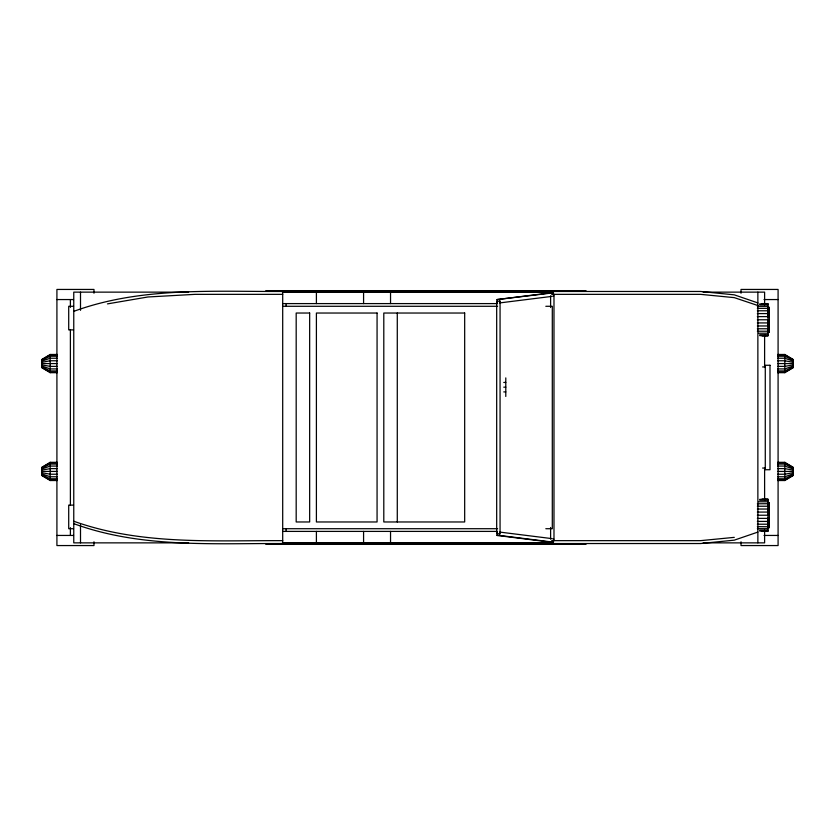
<?xml version="1.0" encoding="UTF-8"?>
<svg xmlns="http://www.w3.org/2000/svg" width="835" height="835" viewBox="0 0 835 835"><rect width="100%" height="100%" fill="white"/><g stroke="black" fill="none" stroke-linecap="round" stroke-linejoin="round"><path stroke-width="1.25" d="M553.636 538.826L553.448 542.186L550.954 542.186L497.044 535.444L497.232 532.083M553.448 542.186L499.528 535.444L499.654 533.2M57.396 354.478L50.173 354.478L41.75 359.541L41.75 367.63L50.173 372.681L57.396 372.681M57.396 462.319L50.173 462.319L41.75 467.37L41.75 475.459L50.173 480.522L57.396 480.522M777.604 372.681L784.827 372.681L793.25 367.63L793.25 359.541L784.827 354.478L777.604 354.478M777.604 480.522L784.827 480.522L793.25 475.459L793.25 467.37L784.827 462.319L777.604 462.319M41.75 359.739L50.173 354.927L57.396 354.927M41.75 467.569L50.173 462.767L57.396 462.767M793.25 367.431L784.827 372.233L777.604 372.233M793.25 475.261L784.827 480.073L777.604 480.073M41.75 360.313L50.173 356.221L57.396 356.221M41.75 468.143L50.173 464.062L57.396 464.062M793.25 366.857L784.827 370.938L777.604 370.938M793.25 474.687L784.827 478.779L777.604 478.779M41.75 361.2L50.173 358.236L57.396 358.236M41.75 469.04L50.173 466.076L57.396 466.076M793.25 365.96L784.827 368.924L777.604 368.924M793.25 473.8L784.827 476.764L777.604 476.764M757.867 532.083L734.278 540.161L700.575 543.533L552.3 543.533L552.3 541.612M73.762 311.351C140.583 286.802 212.862 291.739 282.7 291.467L282.7 543.533C212.862 543.261 140.583 548.198 73.762 523.649M41.75 362.327L50.173 360.772L57.396 360.772M41.75 470.168L50.173 468.612L57.396 468.612M793.25 364.832L784.827 366.388L777.604 366.388M793.25 472.673L784.827 474.228L777.604 474.228M107.464 303.888L147.899 296.978L195.087 294.348L282.7 294.348M497.232 302.917L497.044 299.556L550.954 292.814L553.448 292.814L553.636 296.174M497.044 299.556L553.448 292.814M499.716 302.917L552.353 296.331M734.278 537.364L700.575 540.652L553.595 540.652M265.854 290.622L585.993 290.622M188.626 292.135L73.762 292.135L73.762 542.865L188.626 542.865M282.407 292.135L552.3 292.135M703.153 292.135L764.609 292.135L764.609 304.765M282.7 292.302L552.3 292.302M553.595 294.348L700.575 294.348L734.278 297.636L757.867 305.537M551.737 294.494L553.981 294.494L553.981 540.506L551.737 540.506M56.916 299.556L73.532 299.556M764.025 299.556L778.084 299.556M282.7 303.596L497.514 303.596M762.073 303.596L767.97 303.596L767.97 335.952L762.073 335.952M759.714 303.909L767.97 303.909M759.714 304.827L767.97 304.827M73.522 306.288L68.71 306.288L68.71 329.877L73.522 329.877M282.7 306.288L497.597 306.288M545.819 306.288L552.3 306.288L552.3 528.712L545.819 528.712M757.355 306.32L767.97 306.32M767.636 307.301L769.327 307.301L769.327 332.236L767.636 332.236M767.636 307.541L769.327 307.541M767.636 308.251L769.327 308.251M757.355 308.334L767.97 308.334M767.636 309.399L769.327 309.399M757.355 310.787L767.97 310.787M767.636 310.954L769.327 310.954M767.636 312.843L769.327 312.843M757.355 313.584L767.97 313.584M767.636 315.004L769.327 315.004M757.355 316.611L767.97 316.611M767.636 317.342L769.327 317.342M757.355 319.774L769.327 319.774M767.636 322.206L769.327 322.206M757.355 322.926L767.97 322.926M767.636 324.544L769.327 324.544M757.355 325.963L767.97 325.963M767.636 326.694L769.327 326.694M767.636 328.583L769.327 328.583M757.355 328.76L767.97 328.76M767.636 330.138L769.327 330.138M757.355 331.213L767.97 331.213M767.636 331.286L769.327 331.286M767.636 331.996L769.327 331.996M758.535 333.217L767.97 333.217M759.714 334.72L767.97 334.72M759.714 335.639L767.97 335.639M777.604 354.927L784.827 354.927L793.25 359.739M777.604 356.221L784.827 356.221L793.25 360.313M777.604 358.236L784.827 358.236L793.25 361.2M777.604 360.772L784.827 360.772L793.25 362.327M41.75 363.58L57.396 363.58M777.604 363.58L793.25 363.58M57.396 366.388L50.173 366.388L41.75 364.832M762.585 366.951L765.278 366.951M57.396 368.924L50.173 368.924L41.75 365.96M57.396 370.938L50.173 370.938L41.75 366.857M57.396 372.233L50.173 372.233L41.75 367.431M503.766 382.44L505.791 382.44M503.766 387.169L505.791 387.169M503.766 391.907L505.791 391.907M777.604 462.767L784.827 462.767L793.25 467.569M777.604 464.062L784.827 464.062L793.25 468.143M777.604 466.076L784.827 466.076L793.25 469.04M762.585 468.049L765.278 468.049M777.604 468.612L784.827 468.612L793.25 470.168M41.75 471.42L57.396 471.42M777.604 471.42L793.25 471.42M57.396 474.228L50.173 474.228L41.75 472.673M57.396 476.764L50.173 476.764L41.75 473.8M57.396 478.779L50.173 478.779L41.75 474.687M57.396 480.073L50.173 480.073L41.75 475.261M762.073 499.048L767.97 499.048L767.97 531.404L762.073 531.404M759.714 499.361L767.97 499.361M759.714 500.28L767.97 500.28M758.535 501.783L767.97 501.783M767.636 502.764L769.327 502.764L769.327 527.699L767.636 527.699M767.636 503.004L769.327 503.004M757.355 503.787L769.327 503.714M767.636 504.862L769.327 504.862M73.522 505.123L68.71 505.123L68.71 528.712L73.522 528.712M757.355 506.24L767.97 506.24M767.636 506.417L769.327 506.417M767.636 508.306L769.327 508.306M757.355 509.037L767.97 509.037M767.636 510.456L769.327 510.456M757.355 512.074L767.97 512.074M767.636 512.794L769.327 512.794M757.355 515.226L769.327 515.226M767.636 517.658L769.327 517.658M757.355 518.389L767.97 518.389M767.636 519.996L769.327 519.996M757.355 521.416L767.97 521.416M767.636 522.157L769.327 522.157M767.636 524.046L769.327 524.046M757.355 524.213L767.97 524.213M767.636 525.601L769.327 525.601M757.355 526.666L769.327 526.749M767.636 527.459L769.327 527.459M282.7 528.712L497.597 528.712M757.355 528.68L767.97 528.68M759.714 530.173L767.97 530.173M759.714 531.091L767.97 531.091M282.7 531.404L497.514 531.404M56.916 535.444L73.532 535.444M497.044 535.444L499.528 535.444M764.025 535.444L778.084 535.444M282.7 540.652C212.873 540.37 140.708 545.234 73.762 521.228M282.7 542.698L552.3 542.698M282.407 542.865L552.3 542.865M703.153 542.865L764.609 542.865L764.609 530.235M265.854 544.378L585.993 544.378M499.716 532.083L552.353 538.669M757.867 302.917L734.278 294.839L700.575 291.467L552.3 291.467L552.3 293.388M499.528 299.556L499.654 301.8M784.827 354.478L784.827 372.681M784.827 462.319L784.827 480.522M764.609 334.741L764.609 367.483M764.609 467.517L764.609 500.259M757.867 292.135L757.867 542.865M741.021 293.231L741.021 289.442L778.084 289.442L778.084 545.558L741.021 545.558L741.021 541.769M550.609 295.799L550.609 307.51M550.609 527.49L550.609 539.201M505.791 377.89L505.791 396.458M501.752 290.622L501.752 292.302M501.752 542.698L501.752 544.378M417.5 290.622L417.5 292.302M417.5 542.698L417.5 544.378M397.283 313.031L397.283 521.969M390.54 292.135L390.54 303.596M390.54 531.404L390.54 542.865M363.58 292.135L363.58 303.596M363.58 531.404L363.58 542.865M333.248 290.622L333.248 292.302M333.248 542.698L333.248 544.378M316.402 292.135L316.402 303.596M316.402 531.404L316.402 542.865M286.071 303.596L286.071 306.288M286.071 528.712L286.071 531.404M93.979 293.231L93.979 289.442L56.916 289.442L56.916 545.558L93.979 545.558L93.979 541.769M80.504 292.135L80.504 310.328M80.504 524.672L80.504 542.865M70.39 299.556L70.39 307.374M70.39 329.522L70.39 505.478M70.39 527.626L70.39 535.444M50.173 354.478L50.173 372.681M50.173 462.319L50.173 480.522M500.061 301.237L496.689 301.237L496.689 533.763L500.061 533.763L500.061 301.237M309.66 313.031L296.185 313.031L296.185 521.969L309.66 521.969L309.66 313.031M377.065 313.031L316.402 313.031L316.402 521.969L377.065 521.969L377.065 313.031M464.677 313.031L383.797 313.031L383.797 521.969L464.677 521.969L464.677 313.031M769.995 365.271L765.278 365.271L765.278 469.729L769.995 469.729L769.995 365.271"/></g></svg>
